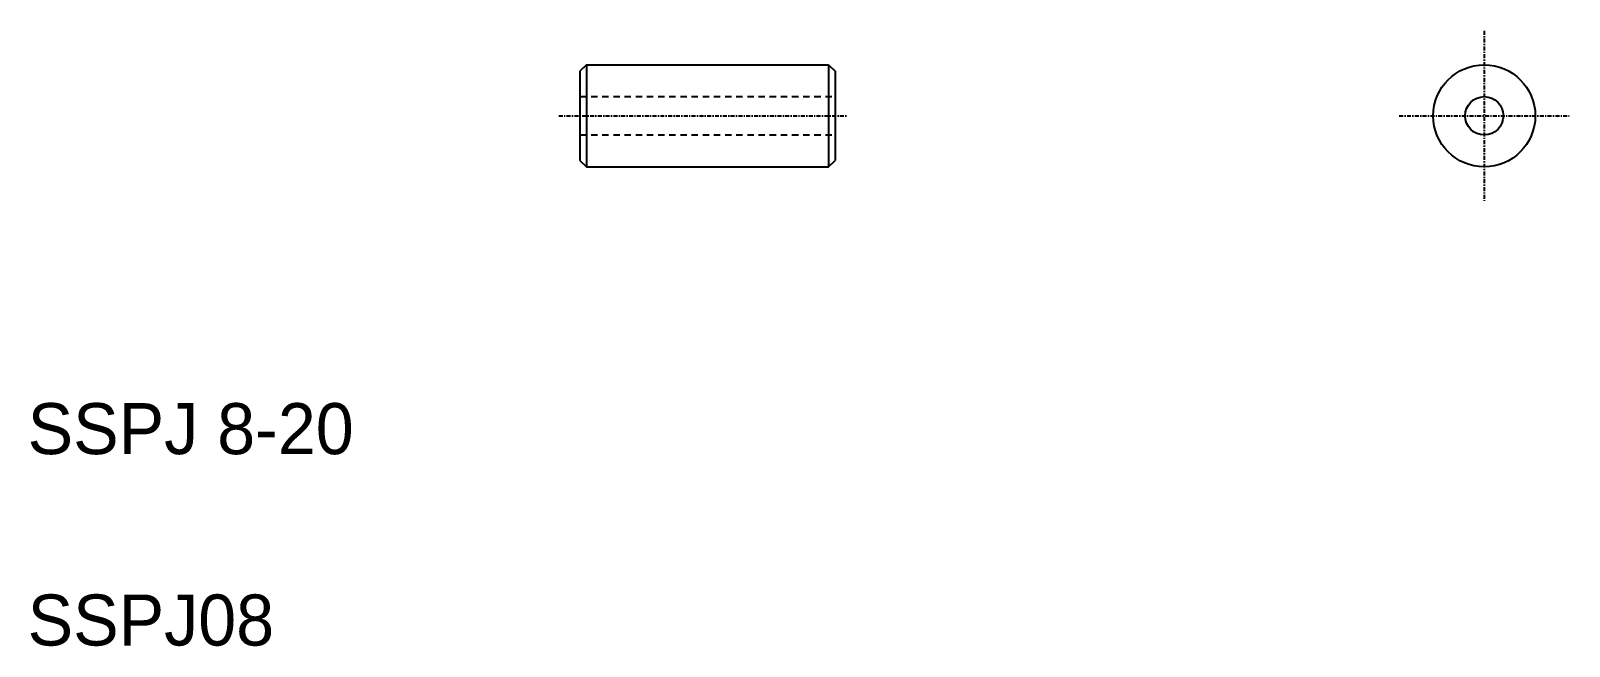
# Model space of a CAD drawing. Extents: x 166 to 287, y 88 to 136.
import ezdxf

# ---------------------------------------------------------------- set-up
doc = ezdxf.new("R2010")
doc.units = 0
doc.header["$LTSCALE"] = 0.25
doc.linetypes.add('CENTER', pattern=[2, 1.25, -0.25, 0.25, -0.25])
doc.linetypes.add('DASHED', pattern=[3.5, 2, -1.5])
doc.layers.get('0').update_dxf_attribs({"linetype": 'CONTINUOUS'})
doc.layers.add('CENTER', color=1, linetype='CENTER')

msp = doc.modelspace()

# ---------------------------------------------------------------- linework, layer by layer
at = {"color": 7, "linetype": 'CONTINUOUS'}
for p, q in [((209.53, 133.6), (209.03, 133.1)), ((209.03, 133.1), (209.03, 126.1)), ((209.53, 133.6), (209.53, 125.6)), ((209.53, 133.6), (228.53, 133.6)), ((228.53, 133.6), (228.53, 125.6)), ((228.53, 133.6), (229.03, 133.1)), ((229.03, 133.1), (229.03, 126.1)), ((209.03, 126.1), (209.53, 125.6)), ((209.53, 125.6), (228.53, 125.6)), ((228.53, 125.6), (229.03, 126.1))]:
    msp.add_line(p, q, dxfattribs=at)
at = {"color": 3, "linetype": 'DASHED'}
for p, q in [((209.03, 131.1), (229.03, 131.1)), ((209.03, 128.1), (229.03, 128.1))]:
    msp.add_line(p, q, dxfattribs=at)
for radius in [4, 1.5]:
    msp.add_circle((279.94, 129.6), radius)
at = {"layer": 'CENTER', "color": 1, "linetype": 'CENTER'}
for p, q in [((279.94, 136.26), (279.94, 122.93)), ((207.37, 129.6), (230.03, 129.6)), ((273.27, 129.6), (286.6, 129.6))]:
    msp.add_line(p, q, dxfattribs=at)

# ---------------------------------------------------------------- texts
for s, p in [('SSPJ 8-20', (165.72, 103.08)), ('SSPJ08', (165.72, 88.08))]:
    msp.add_text(s, height=4).set_placement(p)

doc.saveas('drawing.dxf')
